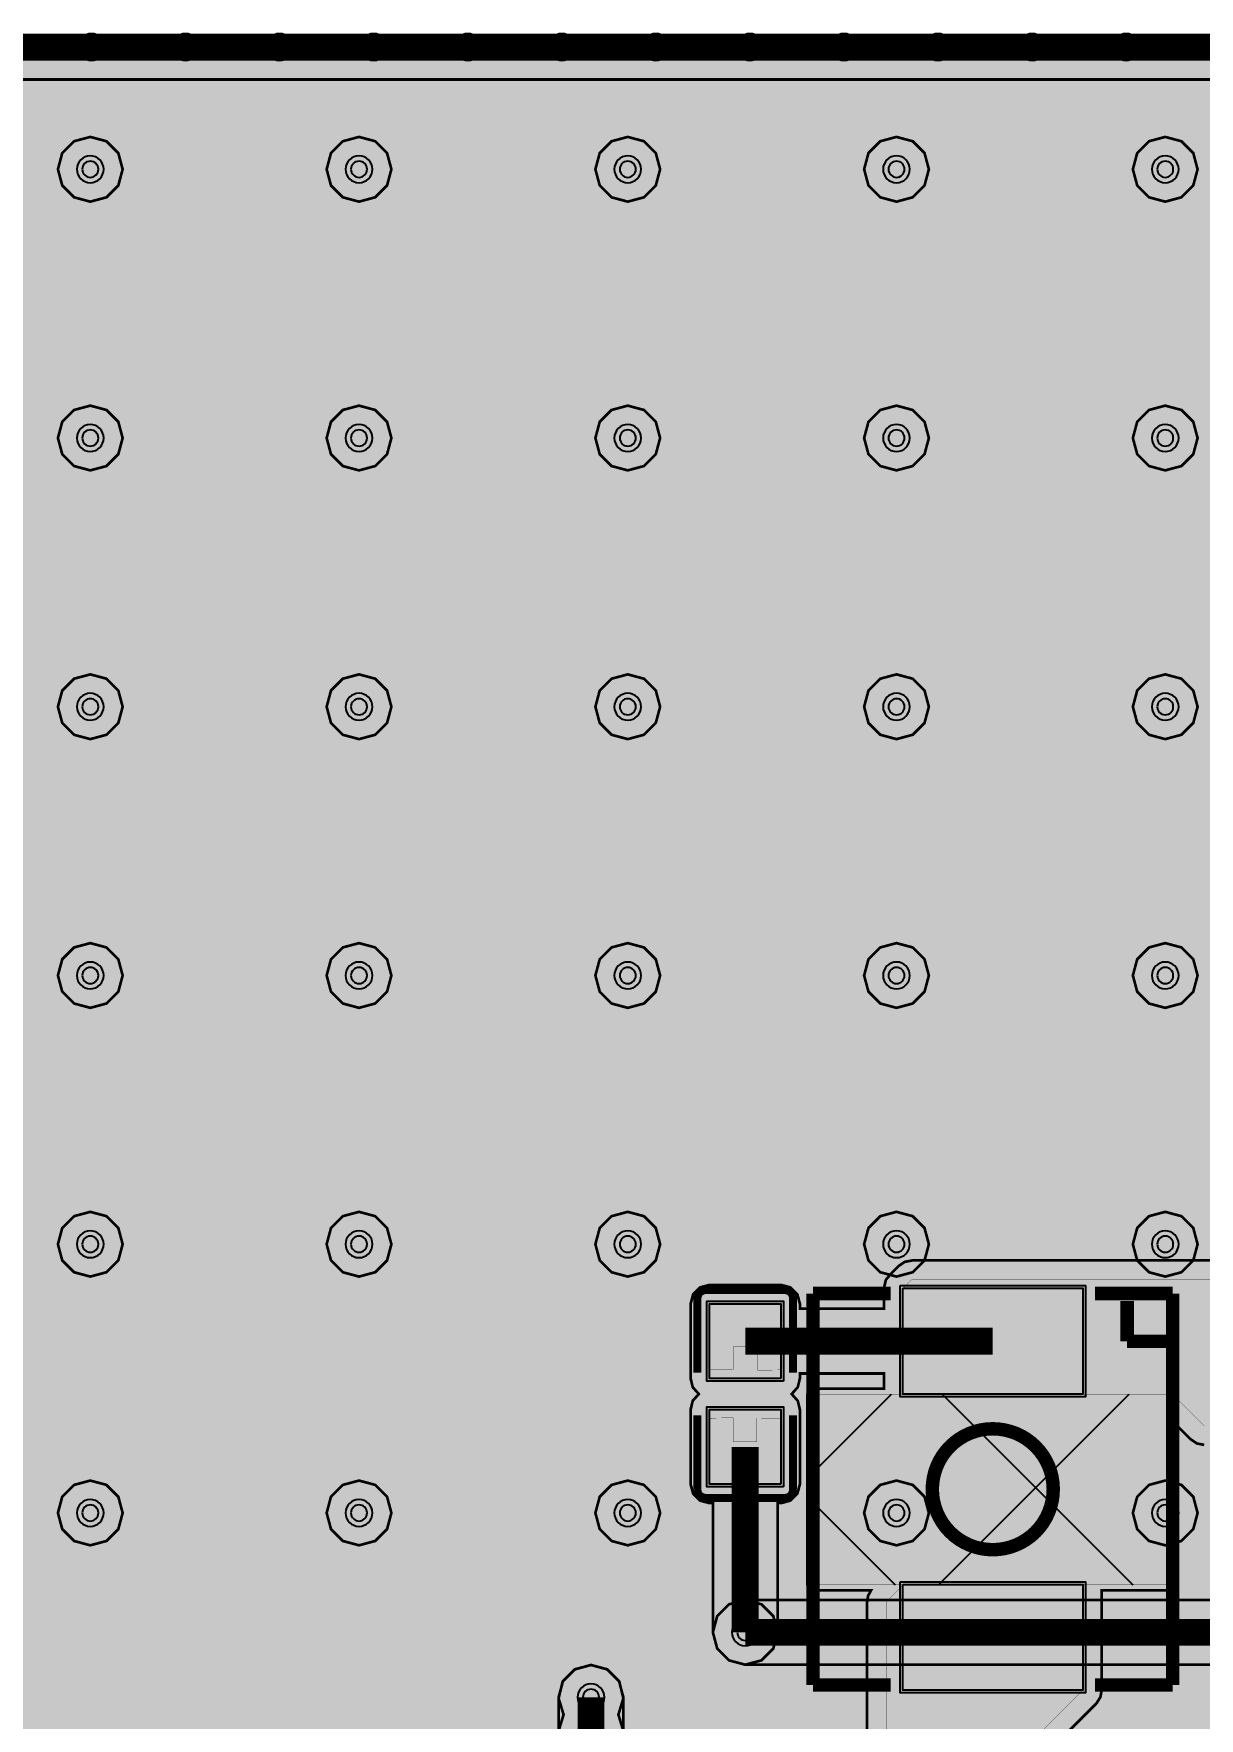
# Model space of a CAD drawing. Header units: millimetres. Extents: x -61 to 56, y -72 to 70.
# Drawn here: x 10.25 to 32.28, y 20.34 to 52.18 of the extents above; entities that cross this region are included whole.
import ezdxf

# ---------------------------------------------------------------- set-up
doc = ezdxf.new("R2010")
doc.units = ezdxf.units.MM
doc.header["$MEASUREMENT"] = 0
for name, color, linetype, true_color in [('02GND', 7, 'Continuous', 0x999966), ('03POWER', 7, 'Continuous', 0x008000), ('Bottom-Layer', 7, 'Continuous', 0x0000ff), ('Hole-Layer', 7, 'Continuous', 0x222222), ('Multi-Layer', 7, 'Continuous', 0xc0c0c0), ('Top-Layer', 7, 'Continuous', 0xff0000), ('Top-Paste-Mask-Layer', 7, 'Continuous', 0x808080), ('Top-Silkscreen-Layer', 7, 'Continuous', 0xffcc00), ('Top-Solder-Mask-Layer', 7, 'Continuous', 0x800080)]:
    doc.layers.add(name, color=color, linetype=linetype, true_color=true_color)

msp = doc.modelspace()

# ---------------------------------------------------------------- hatches: boundary and pattern name
at = {"layer": '02GND'}
for points in [[(-49.642, 52.153), (49.642, 52.153), (49.642, -62.142), (-49.642, -62.142)], [(23.087, 21.961), (23.169, 21.655), (23.393, 21.431), (23.699, 21.349), (24.005, 21.431), (24.229, 21.655), (24.311, 21.961), (24.229, 22.267), (24.005, 22.491), (23.699, 22.573), (23.393, 22.491), (23.169, 22.267)], [(20.783, 19.467), (21.094, 19.552), (21.319, 19.784), (21.395, 20.097), (21.301, 20.406), (21.395, 20.714), (21.319, 21.028), (21.094, 21.259), (20.783, 21.344), (20.472, 21.259), (20.247, 21.028), (20.171, 20.714), (20.265, 20.406), (20.171, 20.097), (20.247, 19.784), (20.472, 19.552)]]:
    msp.add_hatch(color=256, dxfattribs=at).paths.add_polyline_path(points)
at = {"layer": '03POWER'}
for points in [[(48.499, -56.042), (48.581, -56.348), (48.806, -56.572), (49.112, -56.654), (49.418, -56.571), (49.642, -56.346), (49.642, -62.142), (44.192, -62.142), (44.393, -61.957), (44.493, -61.703), (44.472, -61.43), (45.189, -61.704), (45.95, -61.804), (46.713, -61.727), (47.438, -61.475), (48.085, -61.064), (48.62, -60.514), (49.014, -59.855), (49.245, -59.123), (49.302, -58.358), (49.18, -57.601), (48.887, -56.892), (48.438, -56.269), (47.858, -55.767), (47.177, -55.412), (46.434, -55.224), (45.666, -55.212), (44.917, -55.378), (44.226, -55.712), (43.631, -56.196), (43.164, -56.805), (42.849, -57.504), (42.704, -58.258), (42.737, -59.024), (42.946, -59.763), (43.32, -60.433), (43.838, -60.999), (-43.362, -60.999), (-43.621, -61.056), (-43.831, -61.218), (-43.953, -61.453), (-43.964, -61.718), (-43.863, -61.963), (-43.667, -62.142), (-49.642, -62.142), (-49.642, -56.582), (-49.433, -56.797), (-49.148, -56.888), (-48.853, -56.832), (-49.162, -57.541), (-49.298, -58.303), (-49.253, -59.075), (-49.03, -59.816), (-48.641, -60.484), (-48.107, -61.044), (-47.458, -61.464), (-46.728, -61.722), (-45.959, -61.803), (-45.192, -61.703), (-44.469, -61.428), (-43.83, -60.992), (-43.31, -60.419), (-42.937, -59.741), (-42.732, -58.995), (-42.707, -58.222), (-42.861, -57.464), (-43.188, -56.763), (-43.668, -56.157), (-44.277, -55.679), (-44.979, -55.356), (-45.738, -55.205), (-46.511, -55.234), (-47.256, -55.443), (-47.932, -55.818), (-48.502, -56.341), (-48.5, -56.309), (-48.499, -56.277), (-48.499, 51.315), (-19.403, 51.315), (-19.629, 51.144), (-19.755, 50.889), (-19.751, 50.604), (-19.619, 50.352), (-19.388, 50.187), (-19.658, 49.977), (-19.773, 49.655), (-19.698, 49.322), (-19.455, 49.081), (-19.684, 48.858), (-19.769, 48.551), (-19.689, 48.242), (-19.463, 48.016), (-19.155, 47.934), (-18.847, 48.018), (-18.624, 48.246), (-18.545, 48.556), (-18.633, 48.863), (-18.864, 49.083), (-18.625, 49.324), (-18.551, 49.655), (-18.665, 49.975), (-18.931, 50.185), (-18.698, 50.349), (-18.565, 50.601), (-18.56, 50.887), (-18.685, 51.143), (-18.912, 51.315), (48.426, 51.315), (48.499, 51.242)], [(10.706, 49.618), (10.788, 49.312), (11.012, 49.088), (11.318, 49.006), (11.624, 49.088), (11.848, 49.312), (11.93, 49.618), (11.848, 49.924), (11.624, 50.148), (11.318, 50.23), (11.012, 50.148), (10.788, 49.924)], [(15.786, 49.618), (15.868, 49.312), (16.092, 49.088), (16.398, 49.006), (16.704, 49.088), (16.928, 49.312), (17.01, 49.618), (16.928, 49.924), (16.704, 50.148), (16.398, 50.23), (16.092, 50.148), (15.868, 49.924)], [(20.866, 49.618), (20.948, 49.312), (21.172, 49.088), (21.478, 49.006), (21.784, 49.088), (22.008, 49.312), (22.09, 49.618), (22.008, 49.924), (21.784, 50.148), (21.478, 50.23), (21.172, 50.148), (20.948, 49.924)], [(25.946, 49.618), (26.028, 49.312), (26.252, 49.088), (26.558, 49.006), (26.864, 49.088), (27.088, 49.312), (27.17, 49.618), (27.088, 49.924), (26.864, 50.148), (26.558, 50.23), (26.252, 50.148), (26.028, 49.924)], [(31.026, 49.618), (31.108, 49.312), (31.332, 49.088), (31.638, 49.006), (31.944, 49.088), (32.168, 49.312), (32.25, 49.618), (32.168, 49.924), (31.944, 50.148), (31.638, 50.23), (31.332, 50.148), (31.108, 49.924)], [(10.706, 44.538), (10.788, 44.232), (11.012, 44.008), (11.318, 43.926), (11.624, 44.008), (11.848, 44.232), (11.93, 44.538), (11.848, 44.844), (11.624, 45.068), (11.318, 45.15), (11.012, 45.068), (10.788, 44.844)], [(15.786, 44.538), (15.868, 44.232), (16.092, 44.008), (16.398, 43.926), (16.704, 44.008), (16.928, 44.232), (17.01, 44.538), (16.928, 44.844), (16.704, 45.068), (16.398, 45.15), (16.092, 45.068), (15.868, 44.844)], [(20.866, 44.538), (20.948, 44.232), (21.172, 44.008), (21.478, 43.926), (21.784, 44.008), (22.008, 44.232), (22.09, 44.538), (22.008, 44.844), (21.784, 45.068), (21.478, 45.15), (21.172, 45.068), (20.948, 44.844)], [(25.946, 44.538), (26.028, 44.232), (26.252, 44.008), (26.558, 43.926), (26.864, 44.008), (27.088, 44.232), (27.17, 44.538), (27.088, 44.844), (26.864, 45.068), (26.558, 45.15), (26.252, 45.068), (26.028, 44.844)], [(31.026, 44.538), (31.108, 44.232), (31.332, 44.008), (31.638, 43.926), (31.944, 44.008), (32.168, 44.232), (32.25, 44.538), (32.168, 44.844), (31.944, 45.068), (31.638, 45.15), (31.332, 45.068), (31.108, 44.844)], [(10.706, 39.458), (10.788, 39.152), (11.012, 38.928), (11.318, 38.846), (11.624, 38.928), (11.848, 39.152), (11.93, 39.458), (11.848, 39.764), (11.624, 39.988), (11.318, 40.07), (11.012, 39.988), (10.788, 39.764)], [(15.786, 39.458), (15.868, 39.152), (16.092, 38.928), (16.398, 38.846), (16.704, 38.928), (16.928, 39.152), (17.01, 39.458), (16.928, 39.764), (16.704, 39.988), (16.398, 40.07), (16.092, 39.988), (15.868, 39.764)], [(20.866, 39.458), (20.948, 39.152), (21.172, 38.928), (21.478, 38.846), (21.784, 38.928), (22.008, 39.152), (22.09, 39.458), (22.008, 39.764), (21.784, 39.988), (21.478, 40.07), (21.172, 39.988), (20.948, 39.764)], [(25.946, 39.458), (26.028, 39.152), (26.252, 38.928), (26.558, 38.846), (26.864, 38.928), (27.088, 39.152), (27.17, 39.458), (27.088, 39.764), (26.864, 39.988), (26.558, 40.07), (26.252, 39.988), (26.028, 39.764)], [(31.026, 39.458), (31.108, 39.152), (31.332, 38.928), (31.638, 38.846), (31.944, 38.928), (32.168, 39.152), (32.25, 39.458), (32.168, 39.764), (31.944, 39.988), (31.638, 40.07), (31.332, 39.988), (31.108, 39.764)], [(10.706, 34.378), (10.788, 34.072), (11.012, 33.848), (11.318, 33.766), (11.624, 33.848), (11.848, 34.072), (11.93, 34.378), (11.848, 34.684), (11.624, 34.908), (11.318, 34.99), (11.012, 34.908), (10.788, 34.684)], [(15.786, 34.378), (15.868, 34.072), (16.092, 33.848), (16.398, 33.766), (16.704, 33.848), (16.928, 34.072), (17.01, 34.378), (16.928, 34.684), (16.704, 34.908), (16.398, 34.99), (16.092, 34.908), (15.868, 34.684)], [(20.866, 34.378), (20.948, 34.072), (21.172, 33.848), (21.478, 33.766), (21.784, 33.848), (22.008, 34.072), (22.09, 34.378), (22.008, 34.684), (21.784, 34.908), (21.478, 34.99), (21.172, 34.908), (20.948, 34.684)], [(25.946, 34.378), (26.028, 34.072), (26.252, 33.848), (26.558, 33.766), (26.864, 33.848), (27.088, 34.072), (27.17, 34.378), (27.088, 34.684), (26.864, 34.908), (26.558, 34.99), (26.252, 34.908), (26.028, 34.684)], [(31.026, 34.378), (31.108, 34.072), (31.332, 33.848), (31.638, 33.766), (31.944, 33.848), (32.168, 34.072), (32.25, 34.378), (32.168, 34.684), (31.944, 34.908), (31.638, 34.99), (31.332, 34.908), (31.108, 34.684)], [(10.706, 29.298), (10.788, 28.992), (11.012, 28.768), (11.318, 28.686), (11.624, 28.768), (11.848, 28.992), (11.93, 29.298), (11.848, 29.604), (11.624, 29.828), (11.318, 29.91), (11.012, 29.828), (10.788, 29.604)], [(15.786, 29.298), (15.868, 28.992), (16.092, 28.768), (16.398, 28.686), (16.704, 28.768), (16.928, 28.992), (17.01, 29.298), (16.928, 29.604), (16.704, 29.828), (16.398, 29.91), (16.092, 29.828), (15.868, 29.604)], [(20.866, 29.298), (20.948, 28.992), (21.172, 28.768), (21.478, 28.686), (21.784, 28.768), (22.008, 28.992), (22.09, 29.298), (22.008, 29.604), (21.784, 29.828), (21.478, 29.91), (21.172, 29.828), (20.948, 29.604)], [(25.946, 29.298), (26.028, 28.992), (26.252, 28.768), (26.558, 28.686), (26.864, 28.768), (27.088, 28.992), (27.17, 29.298), (27.088, 29.604), (26.864, 29.828), (26.558, 29.91), (26.252, 29.828), (26.028, 29.604)], [(31.026, 29.298), (31.108, 28.992), (31.332, 28.768), (31.638, 28.686), (31.944, 28.768), (32.168, 28.992), (32.25, 29.298), (32.168, 29.604), (31.944, 29.828), (31.638, 29.91), (31.332, 29.828), (31.108, 29.604)], [(10.706, 24.218), (10.788, 23.912), (11.012, 23.688), (11.318, 23.606), (11.624, 23.688), (11.848, 23.912), (11.93, 24.218), (11.848, 24.524), (11.624, 24.748), (11.318, 24.83), (11.012, 24.748), (10.788, 24.524)], [(15.786, 24.218), (15.868, 23.912), (16.092, 23.688), (16.398, 23.606), (16.704, 23.688), (16.928, 23.912), (17.01, 24.218), (16.928, 24.524), (16.704, 24.748), (16.398, 24.83), (16.092, 24.748), (15.868, 24.524)], [(20.866, 24.218), (20.948, 23.912), (21.172, 23.688), (21.478, 23.606), (21.784, 23.688), (22.008, 23.912), (22.09, 24.218), (22.008, 24.524), (21.784, 24.748), (21.478, 24.83), (21.172, 24.748), (20.948, 24.524)], [(25.946, 24.218), (26.028, 23.912), (26.252, 23.688), (26.558, 23.606), (26.864, 23.688), (27.088, 23.912), (27.17, 24.218), (27.088, 24.524), (26.864, 24.748), (26.558, 24.83), (26.252, 24.748), (26.028, 24.524)], [(31.026, 24.218), (31.108, 23.912), (31.332, 23.688), (31.638, 23.606), (31.944, 23.688), (32.168, 23.912), (32.25, 24.218), (32.168, 24.524), (31.944, 24.748), (31.638, 24.83), (31.332, 24.748), (31.108, 24.524)], [(23.087, 21.961), (23.169, 21.655), (23.393, 21.431), (23.699, 21.349), (24.005, 21.431), (24.229, 21.655), (24.311, 21.961), (24.229, 22.267), (24.005, 22.491), (23.699, 22.573), (23.393, 22.491), (23.169, 22.267)]]:
    msp.add_hatch(color=256, dxfattribs=at).paths.add_polyline_path(points)
at = {"layer": 'Bottom-Layer'}
for points in [[(-49.642, -62.142), (-49.642, 52.153), (49.642, 52.153), (49.642, -62.142)], [(23.087, 21.961), (23.169, 21.655), (23.393, 21.431), (23.699, 21.349), (35.672, 21.349), (34.398, 20.074), (26.746, 20.074), (26.417, 19.999), (26.153, 19.789), (26.007, 19.485), (26.007, 19.147), (26.153, 18.843), (26.417, 18.633), (26.746, 18.558), (34.712, 18.558), (35.002, 18.616), (35.248, 18.78), (37.065, 20.597), (37.16, 20.343), (37.355, 20.155), (37.613, 20.069), (37.882, 20.104), (38.11, 20.251), (38.252, 20.483), (39.402, 21.632), (40.825, 21.632), (41.126, 21.57), (41.419, 21.661), (41.631, 21.884), (41.709, 22.181), (41.631, 22.479), (41.419, 22.701), (41.126, 22.792), (40.825, 22.73), (39.198, 22.73), (41.726, 25.258), (41.891, 25.504), (41.948, 25.794), (41.948, 27.167), (41.873, 27.496), (41.663, 27.76), (41.359, 27.906), (41.021, 27.906), (40.717, 27.76), (40.507, 27.496), (40.432, 27.167), (40.432, 26.109), (36.307, 21.984), (36.218, 22.28), (35.995, 22.495), (35.696, 22.573), (23.699, 22.573), (23.393, 22.491), (23.169, 22.267)], [(20.783, 19.467), (21.094, 19.552), (21.319, 19.784), (21.395, 20.097), (21.301, 20.406), (21.395, 20.714), (21.319, 21.028), (21.094, 21.259), (20.783, 21.344), (20.472, 21.259), (20.247, 21.028), (20.171, 20.714), (20.265, 20.406), (20.171, 20.097), (20.247, 19.784), (20.472, 19.552)]]:
    msp.add_hatch(color=256, dxfattribs=at).paths.add_polyline_path(points)
at = {"layer": 'Top-Layer'}
for points in [[(-49.642, -62.142), (-49.642, 52.153), (49.642, 52.153), (49.642, -62.142)], [(26.32, 26.854), (26.32, 26.567), (24.978, 26.567), (24.904, 26.537), (24.874, 26.463), (24.874, 22.86), (24.904, 22.786), (24.978, 22.756), (26.078, 22.756), (26.022, 22.653), (26.003, 22.537), (26.003, 16.688), (26.03, 16.551), (26.108, 16.435), (26.341, 16.202), (26.457, 16.124), (26.594, 16.097), (29.217, 16.097), (29.354, 16.124), (29.47, 16.202), (29.482, 16.213), (29.559, 16.329), (29.586, 16.466), (29.586, 19.867), (30.327, 20.608), (30.335, 20.616), (30.342, 20.624), (30.412, 20.736), (30.436, 20.866), (30.436, 22.756), (31.778, 22.756), (31.852, 22.786), (31.882, 22.86), (31.882, 25.847), (32.121, 25.609), (32.237, 25.531), (32.374, 25.504), (32.727, 25.504), (32.76, 25.499), (32.793, 25.498), (34.793, 25.498), (34.825, 25.499), (34.858, 25.504), (36.33, 25.504), (36.467, 25.531), (36.583, 25.609), (36.946, 25.972), (37.024, 26.088), (37.051, 26.225), (37.051, 28.165), (37.024, 28.302), (36.946, 28.419), (36.912, 28.453), (36.856, 28.516), (36.793, 28.572), (36.478, 28.886), (36.362, 28.964), (36.225, 28.991), (26.851, 28.991), (26.714, 28.964), (26.598, 28.886), (26.467, 28.755), (26.359, 28.628), (26.32, 28.466), (26.32, 28.078), (24.732, 28.078), (24.732, 28.171), (24.684, 28.35), (24.553, 28.481), (24.374, 28.529), (23.024, 28.529), (22.845, 28.481), (22.714, 28.35), (22.666, 28.171), (22.666, 26.761), (22.707, 26.595), (22.821, 26.466), (22.707, 26.338), (22.666, 26.171), (22.666, 24.761), (22.714, 24.582), (22.845, 24.451), (23.024, 24.403), (23.087, 24.403), (23.087, 21.961), (23.169, 21.655), (23.393, 21.431), (23.699, 21.349), (24.005, 21.431), (24.229, 21.655), (24.311, 21.961), (24.311, 24.403), (24.374, 24.403), (24.553, 24.451), (24.684, 24.582), (24.732, 24.761), (24.732, 26.171), (24.691, 26.338), (24.577, 26.466), (24.691, 26.595), (24.732, 26.761), (24.732, 26.854)], [(26.678, 28.466), (30.078, 28.466), (30.078, 26.466), (26.678, 26.466)], [(36.225, 28.633), (36.693, 28.165), (36.693, 26.225), (36.33, 25.862), (32.374, 25.862), (31.77, 26.466), (26.691, 26.466), (26.681, 26.476), (26.681, 28.463), (26.851, 28.633)], [(24.374, 26.761), (23.024, 26.761), (23.024, 28.171), (24.374, 28.171)], [(24.374, 24.761), (23.024, 24.761), (23.024, 26.171), (24.374, 26.171)], [(30.074, 22.856), (30.074, 20.861), (29.228, 20.016), (29.228, 16.466), (29.217, 16.455), (26.594, 16.455), (26.361, 16.688), (26.361, 22.537), (26.683, 22.859), (30.07, 22.859)], [(26.678, 22.866), (30.078, 22.866), (30.078, 20.866), (26.678, 20.866)], [(20.078, 20.041), (19.899, 19.993), (19.768, 19.862), (19.72, 19.683), (19.72, 18.333), (19.768, 18.154), (19.899, 18.023), (20.078, 17.975), (20.081, 17.975), (19.669, 17.565), (19.277, 17.565), (18.951, 17.478), (18.712, 17.239), (18.625, 16.913), (18.712, 16.587), (18.951, 16.348), (19.277, 16.261), (20.489, 16.261), (20.812, 16.346), (21.05, 16.58), (21.141, 16.901), (21.061, 17.226), (21.216, 17.38), (21.349, 17.579), (21.395, 17.813), (21.395, 17.975), (21.488, 17.975), (21.667, 18.023), (21.798, 18.154), (21.846, 18.333), (21.846, 19.683), (21.798, 19.862), (21.667, 19.993), (21.488, 20.041), (21.395, 20.041), (21.395, 20.732), (21.313, 21.038), (21.089, 21.262), (20.783, 21.344), (20.477, 21.262), (20.253, 21.038), (20.171, 20.732), (20.171, 20.041)]]:
    msp.add_hatch(color=256, dxfattribs=at).paths.add_polyline_path(points)
h = msp.add_hatch(dxfattribs=at)
h.set_pattern_fill('ANSI37', color=256, style=0)
h.set_pattern_definition([(45, (0, 0), (-2.24506, 2.24506), []), (135, (0, 0), (-2.24506, -2.24506), [])])
h.paths.add_polyline_path([(24.978, 22.86), (24.978, 26.463), (31.778, 26.463), (31.778, 22.86)])
at = {"layer": 'Top-Paste-Mask-Layer'}
for points in [[(26.678, 28.466), (30.078, 28.466), (30.078, 26.466), (26.678, 26.466)], [(23.059, 28.171), (24.339, 28.171), (24.389, 28.121), (24.389, 26.971), (24.339, 26.921), (23.929, 26.916), (23.929, 27.366), (23.479, 27.366), (23.479, 26.926), (23.059, 26.921), (23.009, 26.971), (23.009, 28.121)], [(23.059, 28.171), (24.339, 28.171), (24.389, 28.121), (24.389, 26.971), (24.339, 26.921), (23.929, 26.916), (23.929, 27.366), (23.479, 27.366), (23.479, 26.926), (23.059, 26.921), (23.009, 26.971), (23.009, 28.121)], [(24.339, 24.761), (23.059, 24.761), (23.009, 24.811), (23.009, 25.961), (23.059, 26.011), (23.469, 26.016), (23.469, 25.566), (23.919, 25.566), (23.919, 26.006), (24.339, 26.011), (24.389, 25.961), (24.389, 24.811)], [(24.339, 24.761), (23.059, 24.761), (23.009, 24.811), (23.009, 25.961), (23.059, 26.011), (23.469, 26.016), (23.469, 25.566), (23.919, 25.566), (23.919, 26.006), (24.339, 26.011), (24.389, 25.961), (24.389, 24.811)], [(26.678, 22.866), (30.078, 22.866), (30.078, 20.866), (26.678, 20.866)]]:
    msp.add_hatch(color=256, dxfattribs=at).paths.add_polyline_path(points)
at = {"layer": 'Top-Solder-Mask-Layer'}
for points in [[(26.627, 28.517), (30.129, 28.517), (30.129, 26.415), (26.627, 26.415)], [(24.425, 26.71), (22.973, 26.71), (22.973, 28.222), (24.425, 28.222)], [(24.425, 24.71), (22.973, 24.71), (22.973, 26.222), (24.425, 26.222)], [(26.627, 22.917), (30.129, 22.917), (30.129, 20.815), (26.627, 20.815)]]:
    msp.add_hatch(color=256, dxfattribs=at).paths.add_polyline_path(points)

# ---------------------------------------------------------------- linework, layer by layer
at = {"layer": '02GND', "const_width": 0.0508}
for points in [[(-49.642, 52.153), (49.642, 52.153), (49.642, -62.142), (-49.642, -62.142)], [(23.087, 21.961), (23.169, 21.655), (23.393, 21.431), (23.699, 21.349), (24.005, 21.431), (24.229, 21.655), (24.311, 21.961), (24.229, 22.267), (24.005, 22.491), (23.699, 22.573), (23.393, 22.491), (23.169, 22.267)], [(20.783, 19.467), (21.094, 19.552), (21.319, 19.784), (21.395, 20.097), (21.301, 20.406), (21.395, 20.714), (21.319, 21.028), (21.094, 21.259), (20.783, 21.344), (20.472, 21.259), (20.247, 21.028), (20.171, 20.714), (20.265, 20.406), (20.171, 20.097), (20.247, 19.784), (20.472, 19.552)]]:
    msp.add_lwpolyline(points, close=True, dxfattribs=at)
at = {"layer": '03POWER'}
for points, const_width in [([(11.341, 51.927), (9.563, 51.927)], 0.508), ([(13.119, 51.927), (11.341, 51.927)], 0.508), ([(14.897, 51.927), (13.119, 51.927)], 0.508), ([(16.675, 51.927), (14.897, 51.927)], 0.508), ([(18.453, 51.927), (16.675, 51.927)], 0.508), ([(20.231, 51.927), (18.453, 51.927)], 0.508), ([(22.009, 51.927), (20.231, 51.927)], 0.508), ([(23.787, 51.927), (22.009, 51.927)], 0.508), ([(25.565, 51.927), (23.787, 51.927)], 0.508), ([(27.343, 51.927), (25.565, 51.927)], 0.508), ([(29.121, 51.927), (27.343, 51.927)], 0.508), ([(30.899, 51.927), (29.121, 51.927)], 0.508), ([(32.677, 51.927), (30.899, 51.927)], 0.508), ([(-18.912, 51.315), (48.426, 51.315), (48.499, 51.242), (48.499, -56.042)], 0.0508)]:
    msp.add_lwpolyline(points, dxfattribs=dict(at, const_width=const_width))
at = {"layer": '03POWER', "const_width": 0.0508}
for points in [[(10.706, 49.618), (10.788, 49.312), (11.012, 49.088), (11.318, 49.006), (11.624, 49.088), (11.848, 49.312), (11.93, 49.618), (11.848, 49.924), (11.624, 50.148), (11.318, 50.23), (11.012, 50.148), (10.788, 49.924)], [(15.786, 49.618), (15.868, 49.312), (16.092, 49.088), (16.398, 49.006), (16.704, 49.088), (16.928, 49.312), (17.01, 49.618), (16.928, 49.924), (16.704, 50.148), (16.398, 50.23), (16.092, 50.148), (15.868, 49.924)], [(20.866, 49.618), (20.948, 49.312), (21.172, 49.088), (21.478, 49.006), (21.784, 49.088), (22.008, 49.312), (22.09, 49.618), (22.008, 49.924), (21.784, 50.148), (21.478, 50.23), (21.172, 50.148), (20.948, 49.924)], [(25.946, 49.618), (26.028, 49.312), (26.252, 49.088), (26.558, 49.006), (26.864, 49.088), (27.088, 49.312), (27.17, 49.618), (27.088, 49.924), (26.864, 50.148), (26.558, 50.23), (26.252, 50.148), (26.028, 49.924)], [(31.026, 49.618), (31.108, 49.312), (31.332, 49.088), (31.638, 49.006), (31.944, 49.088), (32.168, 49.312), (32.25, 49.618), (32.168, 49.924), (31.944, 50.148), (31.638, 50.23), (31.332, 50.148), (31.108, 49.924)], [(10.706, 44.538), (10.788, 44.232), (11.012, 44.008), (11.318, 43.926), (11.624, 44.008), (11.848, 44.232), (11.93, 44.538), (11.848, 44.844), (11.624, 45.068), (11.318, 45.15), (11.012, 45.068), (10.788, 44.844)], [(15.786, 44.538), (15.868, 44.232), (16.092, 44.008), (16.398, 43.926), (16.704, 44.008), (16.928, 44.232), (17.01, 44.538), (16.928, 44.844), (16.704, 45.068), (16.398, 45.15), (16.092, 45.068), (15.868, 44.844)], [(20.866, 44.538), (20.948, 44.232), (21.172, 44.008), (21.478, 43.926), (21.784, 44.008), (22.008, 44.232), (22.09, 44.538), (22.008, 44.844), (21.784, 45.068), (21.478, 45.15), (21.172, 45.068), (20.948, 44.844)], [(25.946, 44.538), (26.028, 44.232), (26.252, 44.008), (26.558, 43.926), (26.864, 44.008), (27.088, 44.232), (27.17, 44.538), (27.088, 44.844), (26.864, 45.068), (26.558, 45.15), (26.252, 45.068), (26.028, 44.844)], [(31.026, 44.538), (31.108, 44.232), (31.332, 44.008), (31.638, 43.926), (31.944, 44.008), (32.168, 44.232), (32.25, 44.538), (32.168, 44.844), (31.944, 45.068), (31.638, 45.15), (31.332, 45.068), (31.108, 44.844)], [(10.706, 39.458), (10.788, 39.152), (11.012, 38.928), (11.318, 38.846), (11.624, 38.928), (11.848, 39.152), (11.93, 39.458), (11.848, 39.764), (11.624, 39.988), (11.318, 40.07), (11.012, 39.988), (10.788, 39.764)], [(15.786, 39.458), (15.868, 39.152), (16.092, 38.928), (16.398, 38.846), (16.704, 38.928), (16.928, 39.152), (17.01, 39.458), (16.928, 39.764), (16.704, 39.988), (16.398, 40.07), (16.092, 39.988), (15.868, 39.764)], [(20.866, 39.458), (20.948, 39.152), (21.172, 38.928), (21.478, 38.846), (21.784, 38.928), (22.008, 39.152), (22.09, 39.458), (22.008, 39.764), (21.784, 39.988), (21.478, 40.07), (21.172, 39.988), (20.948, 39.764)], [(25.946, 39.458), (26.028, 39.152), (26.252, 38.928), (26.558, 38.846), (26.864, 38.928), (27.088, 39.152), (27.17, 39.458), (27.088, 39.764), (26.864, 39.988), (26.558, 40.07), (26.252, 39.988), (26.028, 39.764)], [(31.026, 39.458), (31.108, 39.152), (31.332, 38.928), (31.638, 38.846), (31.944, 38.928), (32.168, 39.152), (32.25, 39.458), (32.168, 39.764), (31.944, 39.988), (31.638, 40.07), (31.332, 39.988), (31.108, 39.764)], [(10.706, 34.378), (10.788, 34.072), (11.012, 33.848), (11.318, 33.766), (11.624, 33.848), (11.848, 34.072), (11.93, 34.378), (11.848, 34.684), (11.624, 34.908), (11.318, 34.99), (11.012, 34.908), (10.788, 34.684)], [(15.786, 34.378), (15.868, 34.072), (16.092, 33.848), (16.398, 33.766), (16.704, 33.848), (16.928, 34.072), (17.01, 34.378), (16.928, 34.684), (16.704, 34.908), (16.398, 34.99), (16.092, 34.908), (15.868, 34.684)], [(20.866, 34.378), (20.948, 34.072), (21.172, 33.848), (21.478, 33.766), (21.784, 33.848), (22.008, 34.072), (22.09, 34.378), (22.008, 34.684), (21.784, 34.908), (21.478, 34.99), (21.172, 34.908), (20.948, 34.684)], [(25.946, 34.378), (26.028, 34.072), (26.252, 33.848), (26.558, 33.766), (26.864, 33.848), (27.088, 34.072), (27.17, 34.378), (27.088, 34.684), (26.864, 34.908), (26.558, 34.99), (26.252, 34.908), (26.028, 34.684)], [(31.026, 34.378), (31.108, 34.072), (31.332, 33.848), (31.638, 33.766), (31.944, 33.848), (32.168, 34.072), (32.25, 34.378), (32.168, 34.684), (31.944, 34.908), (31.638, 34.99), (31.332, 34.908), (31.108, 34.684)], [(10.706, 29.298), (10.788, 28.992), (11.012, 28.768), (11.318, 28.686), (11.624, 28.768), (11.848, 28.992), (11.93, 29.298), (11.848, 29.604), (11.624, 29.828), (11.318, 29.91), (11.012, 29.828), (10.788, 29.604)], [(15.786, 29.298), (15.868, 28.992), (16.092, 28.768), (16.398, 28.686), (16.704, 28.768), (16.928, 28.992), (17.01, 29.298), (16.928, 29.604), (16.704, 29.828), (16.398, 29.91), (16.092, 29.828), (15.868, 29.604)], [(20.866, 29.298), (20.948, 28.992), (21.172, 28.768), (21.478, 28.686), (21.784, 28.768), (22.008, 28.992), (22.09, 29.298), (22.008, 29.604), (21.784, 29.828), (21.478, 29.91), (21.172, 29.828), (20.948, 29.604)], [(25.946, 29.298), (26.028, 28.992), (26.252, 28.768), (26.558, 28.686), (26.864, 28.768), (27.088, 28.992), (27.17, 29.298), (27.088, 29.604), (26.864, 29.828), (26.558, 29.91), (26.252, 29.828), (26.028, 29.604)], [(31.026, 29.298), (31.108, 28.992), (31.332, 28.768), (31.638, 28.686), (31.944, 28.768), (32.168, 28.992), (32.25, 29.298), (32.168, 29.604), (31.944, 29.828), (31.638, 29.91), (31.332, 29.828), (31.108, 29.604)], [(10.706, 24.218), (10.788, 23.912), (11.012, 23.688), (11.318, 23.606), (11.624, 23.688), (11.848, 23.912), (11.93, 24.218), (11.848, 24.524), (11.624, 24.748), (11.318, 24.83), (11.012, 24.748), (10.788, 24.524)], [(15.786, 24.218), (15.868, 23.912), (16.092, 23.688), (16.398, 23.606), (16.704, 23.688), (16.928, 23.912), (17.01, 24.218), (16.928, 24.524), (16.704, 24.748), (16.398, 24.83), (16.092, 24.748), (15.868, 24.524)], [(20.866, 24.218), (20.948, 23.912), (21.172, 23.688), (21.478, 23.606), (21.784, 23.688), (22.008, 23.912), (22.09, 24.218), (22.008, 24.524), (21.784, 24.748), (21.478, 24.83), (21.172, 24.748), (20.948, 24.524)], [(25.946, 24.218), (26.028, 23.912), (26.252, 23.688), (26.558, 23.606), (26.864, 23.688), (27.088, 23.912), (27.17, 24.218), (27.088, 24.524), (26.864, 24.748), (26.558, 24.83), (26.252, 24.748), (26.028, 24.524)], [(31.026, 24.218), (31.108, 23.912), (31.332, 23.688), (31.638, 23.606), (31.944, 23.688), (32.168, 23.912), (32.25, 24.218), (32.168, 24.524), (31.944, 24.748), (31.638, 24.83), (31.332, 24.748), (31.108, 24.524)], [(23.087, 21.961), (23.169, 21.655), (23.393, 21.431), (23.699, 21.349), (24.005, 21.431), (24.229, 21.655), (24.311, 21.961), (24.229, 22.267), (24.005, 22.491), (23.699, 22.573), (23.393, 22.491), (23.169, 22.267)]]:
    msp.add_lwpolyline(points, close=True, dxfattribs=at)
at = {"layer": 'Bottom-Layer', "const_width": 0.0508}
for points in [[(-49.642, -62.142), (-49.642, 52.153), (49.642, 52.153), (49.642, -62.142)], [(20.783, 19.467), (21.094, 19.552), (21.319, 19.784), (21.395, 20.097), (21.301, 20.406), (21.395, 20.714), (21.319, 21.028), (21.094, 21.259), (20.783, 21.344), (20.472, 21.259), (20.247, 21.028), (20.171, 20.714), (20.265, 20.406), (20.171, 20.097), (20.247, 19.784), (20.472, 19.552)]]:
    msp.add_lwpolyline(points, close=True, dxfattribs=at)
at = {"layer": 'Bottom-Layer'}
for points, const_width in [([(35.696, 22.573), (23.699, 22.573), (23.393, 22.491), (23.169, 22.267), (23.087, 21.961), (23.169, 21.655), (23.393, 21.431), (23.699, 21.349), (35.672, 21.349)], 0.0508), ([(23.699, 21.961), (35.696, 21.961)], 0.508)]:
    msp.add_lwpolyline(points, dxfattribs=dict(at, const_width=const_width))
at = {"layer": 'Hole-Layer'}
for points in [[(11.189, 51.927, 1), (11.494, 51.927), (11.494, 51.927, 1), (11.189, 51.927)], [(12.967, 51.927, 1), (13.272, 51.927), (13.272, 51.927, 1), (12.967, 51.927)], [(14.745, 51.927, 1), (15.05, 51.927), (15.05, 51.927, 1), (14.745, 51.927)], [(11.166, 49.618, 1), (11.471, 49.618), (11.471, 49.618, 1), (11.166, 49.618)], [(11.166, 44.538, 1), (11.471, 44.538), (11.471, 44.538, 1), (11.166, 44.538)], [(11.166, 39.458, 1), (11.471, 39.458), (11.471, 39.458, 1), (11.166, 39.458)], [(11.166, 34.378, 1), (11.471, 34.378), (11.471, 34.378, 1), (11.166, 34.378)], [(11.166, 29.298, 1), (11.471, 29.298), (11.471, 29.298, 1), (11.166, 29.298)], [(11.166, 24.218, 1), (11.471, 24.218), (11.471, 24.218, 1), (11.166, 24.218)]]:
    msp.add_lwpolyline(points, format="xyb", dxfattribs=at)
for points in [[(16.523, 51.927, 1), (16.828, 51.927, 1)], [(18.301, 51.927, 1), (18.606, 51.927, 1)], [(20.079, 51.927, 1), (20.384, 51.927, 1)], [(21.857, 51.927, 1), (22.162, 51.927, 1)], [(23.635, 51.927, 1), (23.94, 51.927, 1)], [(25.413, 51.927, 1), (25.718, 51.927, 1)], [(27.191, 51.927, 1), (27.496, 51.927, 1)], [(28.969, 51.927, 1), (29.274, 51.927, 1)], [(30.747, 51.927, 1), (31.052, 51.927, 1)], [(16.246, 49.618, 1), (16.551, 49.618, 1)], [(21.326, 49.618, 1), (21.631, 49.618, 1)], [(26.406, 49.618, 1), (26.711, 49.618, 1)], [(31.486, 49.618, 1), (31.791, 49.618, 1)], [(16.246, 44.538, 1), (16.551, 44.538, 1)], [(21.326, 44.538, 1), (21.631, 44.538, 1)], [(26.406, 44.538, 1), (26.711, 44.538, 1)], [(31.486, 44.538, 1), (31.791, 44.538, 1)], [(16.246, 39.458, 1), (16.551, 39.458, 1)], [(21.326, 39.458, 1), (21.631, 39.458, 1)], [(26.406, 39.458, 1), (26.711, 39.458, 1)], [(31.486, 39.458, 1), (31.791, 39.458, 1)], [(16.246, 34.378, 1), (16.551, 34.378, 1)], [(21.326, 34.378, 1), (21.631, 34.378, 1)], [(26.406, 34.378, 1), (26.711, 34.378, 1)], [(31.486, 34.378, 1), (31.791, 34.378, 1)], [(16.246, 29.298, 1), (16.551, 29.298, 1)], [(21.326, 29.298, 1), (21.631, 29.298, 1)], [(26.406, 29.298, 1), (26.711, 29.298, 1)], [(31.486, 29.298, 1), (31.791, 29.298, 1)], [(16.246, 24.218, 1), (16.551, 24.218, 1)], [(21.326, 24.218, 1), (21.631, 24.218, 1)], [(26.406, 24.218, 1), (26.711, 24.218, 1)], [(31.486, 24.218, 1), (31.791, 24.218, 1)], [(23.547, 21.961, 1), (23.852, 21.961, 1)], [(20.631, 20.732, 1), (20.936, 20.732, 1)]]:
    msp.add_lwpolyline(points, format="xyb", close=True, dxfattribs=at)
at = {"layer": 'Multi-Layer'}
for points in [[(11.087, 51.927, 1), (11.595, 51.927, 1)], [(12.865, 51.927, 1), (13.373, 51.927, 1)], [(14.643, 51.927, 1), (15.151, 51.927, 1)], [(16.421, 51.927, 1), (16.929, 51.927, 1)], [(18.199, 51.927, 1), (18.707, 51.927, 1)], [(19.977, 51.927, 1), (20.485, 51.927, 1)], [(21.755, 51.927, 1), (22.263, 51.927, 1)], [(23.533, 51.927, 1), (24.041, 51.927, 1)], [(25.311, 51.927, 1), (25.819, 51.927, 1)], [(27.089, 51.927, 1), (27.597, 51.927, 1)], [(28.867, 51.927, 1), (29.375, 51.927, 1)], [(30.645, 51.927, 1), (31.153, 51.927, 1)], [(11.064, 49.618, 1), (11.572, 49.618, 1)], [(16.144, 49.618, 1), (16.652, 49.618, 1)], [(21.224, 49.618, 1), (21.732, 49.618, 1)], [(26.304, 49.618, 1), (26.812, 49.618, 1)], [(31.384, 49.618, 1), (31.892, 49.618, 1)], [(11.064, 44.538, 1), (11.572, 44.538, 1)], [(16.144, 44.538, 1), (16.652, 44.538, 1)], [(21.224, 44.538, 1), (21.732, 44.538, 1)], [(26.304, 44.538, 1), (26.812, 44.538, 1)], [(31.384, 44.538, 1), (31.892, 44.538, 1)], [(11.064, 39.458, 1), (11.572, 39.458, 1)], [(16.144, 39.458, 1), (16.652, 39.458, 1)], [(21.224, 39.458, 1), (21.732, 39.458, 1)], [(26.304, 39.458, 1), (26.812, 39.458, 1)], [(31.384, 39.458, 1), (31.892, 39.458, 1)], [(11.064, 34.378, 1), (11.572, 34.378, 1)], [(16.144, 34.378, 1), (16.652, 34.378, 1)], [(21.224, 34.378, 1), (21.732, 34.378, 1)], [(26.304, 34.378, 1), (26.812, 34.378, 1)], [(31.384, 34.378, 1), (31.892, 34.378, 1)], [(11.064, 29.298, 1), (11.572, 29.298, 1)], [(16.144, 29.298, 1), (16.652, 29.298, 1)], [(21.224, 29.298, 1), (21.732, 29.298, 1)], [(26.304, 29.298, 1), (26.812, 29.298, 1)], [(31.384, 29.298, 1), (31.892, 29.298, 1)], [(11.064, 24.218, 1), (11.572, 24.218, 1)], [(16.144, 24.218, 1), (16.652, 24.218, 1)], [(21.224, 24.218, 1), (21.732, 24.218, 1)], [(26.304, 24.218, 1), (26.812, 24.218, 1)], [(31.384, 24.218, 1), (31.892, 24.218, 1)], [(23.445, 21.961, 1), (23.953, 21.961, 1)], [(20.529, 20.732, 1), (21.037, 20.732, 1)]]:
    msp.add_lwpolyline(points, format="xyb", close=True, dxfattribs=at)
at = {"layer": 'Top-Layer'}
for points, const_width in [([(-49.642, -62.142), (-49.642, 52.153), (49.642, 52.153), (49.642, -62.142)], 0.0508), ([(36.225, 28.633), (36.693, 28.165), (36.693, 26.225), (36.33, 25.862), (32.374, 25.862), (31.77, 26.466), (26.691, 26.466), (26.681, 26.476), (26.681, 28.463), (26.851, 28.633)], 0.00508), ([(24.978, 22.86), (24.978, 26.463), (31.778, 26.463), (31.778, 22.86)], 0.00508), ([(30.074, 22.856), (30.074, 20.861), (29.228, 20.016), (29.228, 16.466), (29.217, 16.455), (26.594, 16.455), (26.361, 16.688), (26.361, 22.537), (26.683, 22.859), (30.07, 22.859)], 0.00508)]:
    msp.add_lwpolyline(points, close=True, dxfattribs=dict(at, const_width=const_width))
for points, const_width in [([(36.225, 28.991), (26.851, 28.991), (26.714, 28.964), (26.598, 28.886), (26.467, 28.755), (26.359, 28.628), (26.32, 28.466), (26.32, 28.078), (24.732, 28.078), (24.732, 28.171), (24.684, 28.35), (24.553, 28.481), (24.374, 28.529), (23.024, 28.529), (22.845, 28.481), (22.714, 28.35), (22.666, 28.171), (22.666, 26.761), (22.707, 26.595), (22.821, 26.466), (22.707, 26.338), (22.666, 26.171), (22.666, 24.761), (22.714, 24.582), (22.845, 24.451), (23.024, 24.403), (23.087, 24.403), (23.087, 21.961), (23.169, 21.655), (23.393, 21.431), (23.699, 21.349), (24.005, 21.431), (24.229, 21.655), (24.311, 21.961), (24.311, 24.403), (24.374, 24.403), (24.553, 24.451), (24.684, 24.582), (24.732, 24.761), (24.732, 26.171), (24.691, 26.338), (24.577, 26.466), (24.691, 26.595), (24.732, 26.761), (24.732, 26.854), (26.32, 26.854), (26.32, 26.567), (24.978, 26.567), (24.904, 26.537), (24.874, 26.463), (24.874, 22.86), (24.904, 22.786), (24.978, 22.756), (26.078, 22.756), (26.022, 22.653), (26.003, 22.537), (26.003, 16.688)], 0.0508), ([(28.378, 27.466), (23.699, 27.466)], 0.508), ([(29.586, 19.867), (30.327, 20.608), (30.335, 20.616), (30.342, 20.624), (30.412, 20.736), (30.436, 20.866), (30.436, 22.756), (31.778, 22.756), (31.852, 22.786), (31.882, 22.86), (31.882, 25.847), (32.121, 25.609), (32.237, 25.531), (32.374, 25.504)], 0.0508), ([(23.699, 21.961), (23.699, 25.466)], 0.508), ([(21.395, 20.041), (21.395, 20.732), (21.313, 21.038), (21.089, 21.262), (20.783, 21.344), (20.477, 21.262), (20.253, 21.038), (20.171, 20.732), (20.171, 20.041)], 0.0508), ([(20.783, 20.079), (20.783, 20.732)], 0.508)]:
    msp.add_lwpolyline(points, dxfattribs=dict(at, const_width=const_width))
for points in [[(26.678, 28.466), (30.078, 28.466), (30.078, 26.466), (26.678, 26.466)], [(24.374, 26.761), (23.024, 26.761), (23.024, 28.171), (24.374, 28.171)], [(24.374, 24.761), (23.024, 24.761), (23.024, 26.171), (24.374, 26.171)], [(26.678, 22.866), (30.078, 22.866), (30.078, 20.866), (26.678, 20.866)]]:
    msp.add_lwpolyline(points, close=True, dxfattribs=at)
at = {"layer": 'Top-Paste-Mask-Layer'}
for points in [[(26.678, 28.466), (30.078, 28.466), (30.078, 26.466), (26.678, 26.466)], [(26.678, 22.866), (30.078, 22.866), (30.078, 20.866), (26.678, 20.866)]]:
    msp.add_lwpolyline(points, close=True, dxfattribs=at)
at = {"layer": 'Top-Paste-Mask-Layer', "const_width": 0.00508}
for points in [[(23.059, 28.171), (24.339, 28.171), (24.389, 28.121), (24.389, 26.971), (24.339, 26.921), (23.929, 26.916), (23.929, 27.366), (23.479, 27.366), (23.479, 26.926), (23.059, 26.921), (23.009, 26.971), (23.009, 28.121)], [(23.059, 28.171), (24.339, 28.171), (24.389, 28.121), (24.389, 26.971), (24.339, 26.921), (23.929, 26.916), (23.929, 27.366), (23.479, 27.366), (23.479, 26.926), (23.059, 26.921), (23.009, 26.971), (23.009, 28.121)], [(24.339, 24.761), (23.059, 24.761), (23.009, 24.811), (23.009, 25.961), (23.059, 26.011), (23.469, 26.016), (23.469, 25.566), (23.919, 25.566), (23.919, 26.006), (24.339, 26.011), (24.389, 25.961), (24.389, 24.811)], [(24.339, 24.761), (23.059, 24.761), (23.009, 24.811), (23.009, 25.961), (23.059, 26.011), (23.469, 26.016), (23.469, 25.566), (23.919, 25.566), (23.919, 26.006), (24.339, 26.011), (24.389, 25.961), (24.389, 24.811)]]:
    msp.add_lwpolyline(points, close=True, dxfattribs=at)
at = {"layer": 'Top-Silkscreen-Layer', "const_width": 0.152}
for points in [[(22.948, 28.43, 0.414), (22.795, 28.277)], [(22.948, 28.43, 0.414), (22.795, 28.277)], [(24.603, 28.277, 0.414), (24.45, 28.43)], [(24.603, 28.277, 0.414), (24.45, 28.43)], [(22.948, 24.503, -0.414), (22.795, 24.655)], [(22.948, 24.503, -0.414), (22.795, 24.655)], [(24.603, 24.655, -0.414), (24.45, 24.503)], [(24.603, 24.655, -0.414), (24.45, 24.503)]]:
    msp.add_lwpolyline(points, format="xyb", dxfattribs=at)
at = {"layer": 'Top-Silkscreen-Layer'}
for points, const_width in [([(22.795, 28.277), (22.795, 26.867)], 0.152), ([(22.795, 28.277), (22.795, 26.867)], 0.152), ([(24.45, 28.43), (22.948, 28.43)], 0.152), ([(24.45, 28.43), (22.948, 28.43)], 0.152), ([(24.603, 26.867), (24.603, 28.277)], 0.152), ([(24.603, 26.867), (24.603, 28.277)], 0.152), ([(24.978, 20.966), (24.978, 28.366)], 0.254), ([(24.978, 28.366), (26.447, 28.366)], 0.254), ([(24.978, 20.966), (24.978, 28.366)], 0.254), ([(24.978, 28.366), (26.447, 28.366)], 0.254), ([(30.309, 28.366), (31.778, 28.366)], 0.254), ([(30.309, 28.366), (31.778, 28.366)], 0.254), ([(30.918, 27.46), (30.918, 28.222)], 0.254), ([(30.918, 27.46), (30.918, 28.222)], 0.254), ([(31.778, 28.366), (31.778, 20.966)], 0.254), ([(31.778, 28.366), (31.778, 20.966)], 0.254), ([(31.68, 27.46), (30.918, 27.46)], 0.254), ([(31.68, 27.46), (30.918, 27.46)], 0.254), ([(22.795, 24.655), (22.795, 26.065)], 0.152), ([(22.795, 24.655), (22.795, 26.065)], 0.152), ([(24.603, 26.065), (24.603, 24.655)], 0.152), ([(24.603, 26.065), (24.603, 24.655)], 0.152), ([(24.45, 24.503), (22.948, 24.503)], 0.152), ([(24.45, 24.503), (22.948, 24.503)], 0.152), ([(26.447, 20.966), (24.978, 20.966)], 0.254), ([(26.447, 20.966), (24.978, 20.966)], 0.254), ([(31.778, 20.966), (30.309, 20.966)], 0.254), ([(31.778, 20.966), (30.309, 20.966)], 0.254)]:
    msp.add_lwpolyline(points, dxfattribs=dict(at, const_width=const_width))
at = {"layer": 'Top-Silkscreen-Layer', "const_width": 0.254}
msp.add_lwpolyline([(27.235, 24.666, 1), (29.521, 24.666, 1)], format="xyb", close=True, dxfattribs=at)
msp.add_lwpolyline([(27.235, 24.666, 1), (29.521, 24.666, 1)], format="xyb", close=True, dxfattribs=at)
at = {"layer": 'Top-Solder-Mask-Layer'}
for points in [[(26.627, 28.517), (30.129, 28.517), (30.129, 26.415), (26.627, 26.415)], [(24.425, 26.71), (22.973, 26.71), (22.973, 28.222), (24.425, 28.222)], [(24.425, 24.71), (22.973, 24.71), (22.973, 26.222), (24.425, 26.222)], [(26.627, 22.917), (30.129, 22.917), (30.129, 20.815), (26.627, 20.815)]]:
    msp.add_lwpolyline(points, close=True, dxfattribs=at)

doc.saveas('drawing.dxf')
